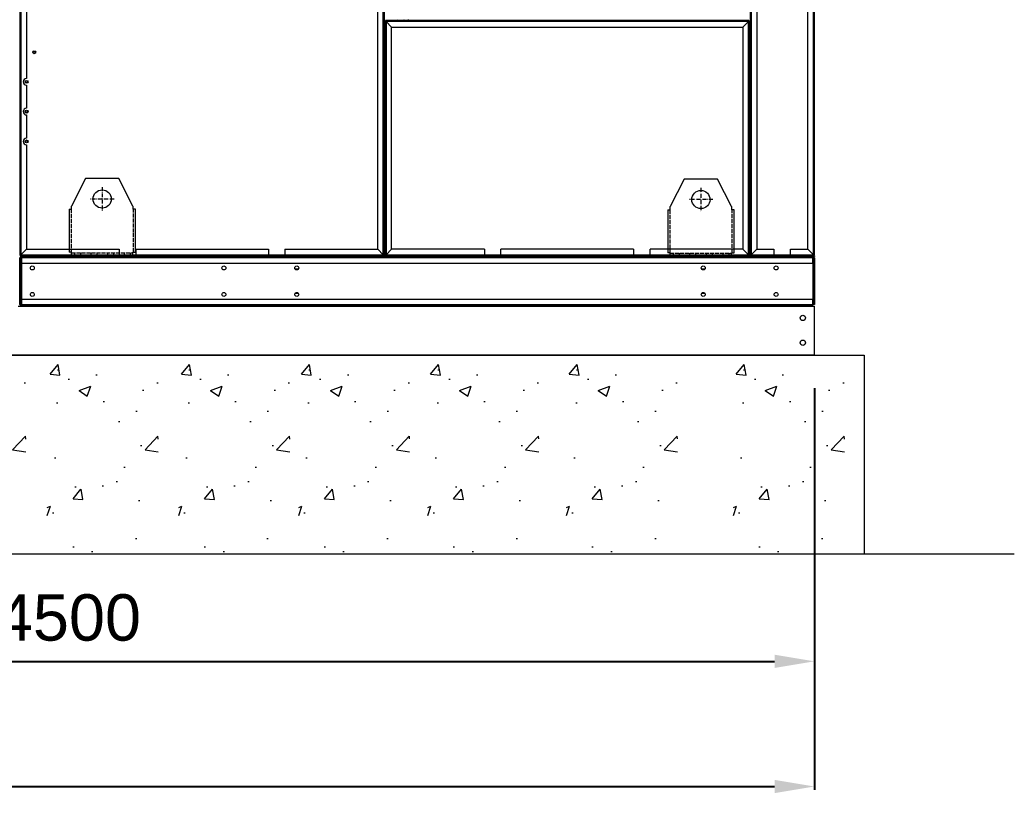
# Model space of a CAD drawing. Header units: millimetres. Extents: x -17070 to 42149, y -291348 to 30242.
# Drawn here: x 25437 to 28437, y 15559 to 17894 of the extents above; entities that cross this region are included whole.
import ezdxf

# ---------------------------------------------------------------- set-up
doc = ezdxf.new("R2010")
doc.units = ezdxf.units.MM
doc.linetypes.add('DASHDOT', pattern=[18.5, 12, -3, 0.5, -3])
doc.linetypes.add('DASHED', pattern=[15, 12, -3])
doc.layers.add('냉각탑_기초', color=23, linetype='Continuous')
doc.styles.get("Standard").update_dxf_attribs({"font": 'arial.ttf'})
doc.dimstyles.new('1.40', dxfattribs={"dimscale": 20, "dimtxt": 1.5, "dimasz": 1, "dimexe": 0.5, "dimexo": 0.5, "dimgap": 0.5, "dimtad": 1, "dimdec": 0, "dimzin": 0, "dimdsep": 46, "dimtxsty": 'Standard', "dimcen": 0, "dimclrd": 2, "dimclre": 2, "dimclrt": 3, "dimadec": 0, "dimazin": 0, "dimtfac": 1, "dimtdec": 0, "dimtmove": 0, "dimatfit": 0, "dimfxl": 1, "dimtolj": 1, "dimtzin": 0, "dimlwd": -1, "dimlwe": -1, "dimarcsym": 0})

# ---------------------------------------------------------------- blocks, each defined once
blk = doc.blocks.new('*D338')
at = {"color": 2, "transparency": 16777216}
for p, q in [((23334.6, 16933.4), (23334.6, 15947.3)), ((27834.6, 16781.6), (27834.6, 15947.3)), ((23454.6, 15957.3), (27714.6, 15957.3))]:
    blk.add_line(p, q, dxfattribs=at)
for points in [[(23454.6, 15977.3), (23454.6, 15937.3), (23334.6, 15957.3)], [(27714.6, 15977.3), (27714.6, 15937.3), (27834.6, 15957.3)]]:
    blk.add_solid(points, dxfattribs=at)
at = {"layer": 'Defpoints', "color": 0, "transparency": 16777216}
for p in [(23334.6, 17033.4), (27834.6, 16881.6), (27834.6, 15957.3)]:
    blk.add_point(p, dxfattribs=at)
at = {"color": 3, "lineweight": 5, "transparency": 16777216, "insert": (25584.6, 16088.8), "char_height": 140, "attachment_point": 5}
blk.add_mtext('\\A1;4500', dxfattribs=at)
blk = doc.blocks.new('*D334')
at = {"color": 2, "transparency": 16777216}
for p, q in [((22334.6, 16779.9), (22334.6, 15569.4)), ((27834.6, 16779.9), (27834.6, 15569.4)), ((22454.6, 15579.4), (27714.6, 15579.4))]:
    blk.add_line(p, q, dxfattribs=at)
for points in [[(22454.6, 15599.4), (22454.6, 15559.4), (22334.6, 15579.4)], [(27714.6, 15599.4), (27714.6, 15559.4), (27834.6, 15579.4)]]:
    blk.add_solid(points, dxfattribs=at)
at = {"layer": 'Defpoints', "color": 0, "transparency": 16777216}
for p in [(22334.6, 16879.9), (27834.6, 16879.9), (27834.6, 15579.4)]:
    blk.add_point(p, dxfattribs=at)
at = {"color": 3, "lineweight": 5, "transparency": 16777216, "insert": (25084.6, 15710.9), "char_height": 140, "attachment_point": 5}
blk.add_mtext('\\A1;5500', dxfattribs=at)
blk = doc.blocks.new('457536')
at = {"color": 7, "lineweight": 5}
for p, q in [((114592.520962, 89152.297332), (114550.020962, 89069.297332)), ((114692.520962, 89152.297332), (114592.520962, 89152.297332)), ((114735.020962, 89069.297332), (114692.520962, 89152.297332)), ((114542.520962, 89059.297332), (114542.520962, 88929.797332)), ((114742.520962, 88929.797332), (114742.520962, 89059.297332)), ((114550.020962, 88922.297332), (114735.020962, 88922.297332))]:
    blk.add_line(p, q, dxfattribs=at)
at = {"color": 7, "linetype": 'DASHDOT', "lineweight": 5}
for p, q in [((114642.520962, 89126.047332), (114642.520962, 89054.547332)), ((114678.270962, 89090.297332), (114606.770962, 89090.297332))]:
    blk.add_line(p, q, dxfattribs=at)
at = {"color": 7, "lineweight": 5, "ltscale": 0.125}
for p, q in [((114550.020962, 89059.297332), (114550.020962, 89069.297332)), ((114735.020962, 89069.297332), (114735.020962, 89059.297332))]:
    blk.add_line(p, q, dxfattribs=at)
at = {"color": 7, "lineweight": 5, "ltscale": 0.09375}
for p, q in [((114542.520962, 89059.297332), (114550.020962, 89059.297332)), ((114742.520962, 89059.297332), (114735.020962, 89059.297332)), ((114550.020962, 88929.797332), (114542.520962, 88929.797332)), ((114550.020962, 88922.297332), (114550.020962, 88929.797332)), ((114735.020962, 88929.797332), (114742.520962, 88929.797332)), ((114735.020962, 88922.297332), (114735.020962, 88929.797332))]:
    blk.add_line(p, q, dxfattribs=at)
at = {"color": 7, "linetype": 'DASHED', "lineweight": 5}
for p, q in [((114548.520962, 89059.297332), (114548.520962, 88929.797332)), ((114736.520962, 88929.797332), (114736.520962, 89059.297332)), ((114550.020962, 88928.297332), (114735.020962, 88928.297332))]:
    blk.add_line(p, q, dxfattribs=at)
at = {"color": 7, "linetype": 'DASHED', "lineweight": 5, "ltscale": 0.075}
for p, q in [((114558.520962, 88928.297332), (114558.520962, 88922.297332)), ((114576.520962, 88928.297332), (114576.520962, 88922.297332)), ((114608.520962, 88928.297332), (114608.520962, 88922.297332)), ((114626.520962, 88928.297332), (114626.520962, 88922.297332)), ((114658.520962, 88928.297332), (114658.520962, 88922.297332)), ((114676.520962, 88928.297332), (114676.520962, 88922.297332)), ((114708.520962, 88928.297332), (114708.520962, 88922.297332)), ((114726.520962, 88928.297332), (114726.520962, 88922.297332))]:
    blk.add_line(p, q, dxfattribs=at)
at = {"color": 7, "lineweight": 5}
blk.add_circle((114642.520962, 89090.297332), 27.5, dxfattribs=at)
blk = doc.blocks.new('1')
at = {"color": 7, "lineweight": 20}
for p, q in [((25436.6, 20026.8), (25436.6, 17185)), ((25439.7, 20026.8), (25439.7, 17185)), ((26533.5, 17185), (26533.5, 20026.8)), ((26536.6, 17185), (26536.6, 20026.8)), ((27640.6, 20026.8), (27640.6, 17185)), ((27643.7, 20026.8), (27643.7, 17185)), ((27831.5, 17185), (27831.5, 20026.8)), ((27834.6, 17185), (27834.6, 20026.8)), ((25456.6, 19999.9), (25456.6, 17716.9)), ((26516.6, 17201.9), (26516.6, 20001.3)), ((27660.6, 20001.3), (27660.6, 17201.9)), ((27814.6, 17201.9), (27814.6, 19191)), ((27635.5, 17891.9), (26541.7, 17891.9)), ((27635.5, 17888.8), (26541.7, 17888.8)), ((26558.6, 17871.9), (27618.6, 17871.9)), ((25438.6, 17181.5), (27834.6, 17181.5)), ((25438.6, 17179.9), (27834.6, 17179.9)), ((25439.7, 17181.9), (26533.5, 17181.9)), ((27829.9, 17179.9), (25441.3, 17179.9)), ((27829.9, 17175.2), (25441.3, 17175.2)), ((26541.7, 17181.9), (27635.5, 17181.9)), ((25441.3, 17159.9), (27829.9, 17159.9)), ((27829.9, 17049.9), (25441.3, 17049.9)), ((27829.9, 17029.9), (25439.3, 17029.9)), ((25441.3, 17034.6), (27829.9, 17034.6)), ((25441.3, 17029.9), (27829.9, 17029.9))]:
    blk.add_line(p, q, dxfattribs=at)
at = {"color": 7, "lineweight": 20, "ltscale": 0.000833333}
for p, q in [((26538.6, 17890.3), (26538.6, 17888.8)), ((26541.7, 17891.9), (26540.2, 17891.9)), ((26540.2, 17888.8), (26540.2, 17890.3)), ((26540.2, 17890.3), (26541.7, 17890.3)), ((27637, 17891.9), (27635.5, 17891.9)), ((27635.5, 17890.3), (27637, 17890.3)), ((27637, 17890.3), (27637, 17888.8)), ((27638.6, 17888.8), (27638.6, 17890.3)), ((25436.6, 17185), (25436.6, 17183.5)), ((25438.2, 17183.5), (25438.2, 17185)), ((25439.7, 17183.5), (25438.2, 17183.5)), ((25438.2, 17181.9), (25439.7, 17181.9)), ((25439.8, 17175.2), (25441.3, 17175.2)), ((26533.5, 17185), (26533.5, 17183.5)), ((26535, 17183.5), (26533.5, 17183.5)), ((26533.5, 17181.9), (26535, 17181.9)), ((26535, 17185), (26535, 17183.5)), ((26536.6, 17183.5), (26536.6, 17185)), ((26538.6, 17185), (26538.6, 17183.5)), ((26540.2, 17183.5), (26540.2, 17185)), ((26541.7, 17183.5), (26540.2, 17183.5)), ((26540.2, 17181.9), (26541.7, 17181.9)), ((27637, 17183.5), (27635.5, 17183.5)), ((27635.5, 17181.9), (27637, 17181.9)), ((27637, 17185), (27637, 17183.5)), ((27638.6, 17183.5), (27638.6, 17185)), ((27640.6, 17185), (27640.6, 17183.5)), ((27642.2, 17183.5), (27642.2, 17185)), ((27643.7, 17183.5), (27642.2, 17183.5)), ((27642.2, 17181.9), (27643.7, 17181.9)), ((27831.4, 17175.2), (27829.9, 17175.2)), ((27831.5, 17185), (27831.5, 17183.5)), ((27833, 17183.5), (27831.5, 17183.5)), ((27831.5, 17181.9), (27833, 17181.9)), ((27833, 17185), (27833, 17183.5)), ((27834.6, 17183.5), (27834.6, 17185)), ((25439.8, 17034.6), (25441.3, 17034.6)), ((27831.4, 17034.6), (27829.9, 17034.6))]:
    blk.add_line(p, q, dxfattribs=at)
at = {"color": 7, "lineweight": 20, "ltscale": 0.000888889}
for p, q in [((26538.6, 17890.3), (26540.2, 17890.3)), ((26538.6, 17888.8), (26540.2, 17888.8)), ((26540.2, 17891.9), (26540.2, 17890.3)), ((27635.5, 17891.9), (27635.5, 17890.3)), ((27637, 17891.9), (27637, 17890.3)), ((27638.6, 17890.3), (27637, 17890.3)), ((27638.6, 17888.8), (27637, 17888.8)), ((25436.6, 17185), (25438.2, 17185)), ((25436.6, 17183.5), (25438.2, 17183.5)), ((25438.2, 17181.9), (25438.2, 17183.5)), ((25438.6, 17181.5), (25438.6, 17179.9)), ((25439.7, 17181.9), (25439.7, 17183.5)), ((26533.5, 17181.9), (26533.5, 17183.5)), ((26536.6, 17185), (26535, 17185)), ((26535, 17181.9), (26535, 17183.5)), ((26536.6, 17183.5), (26535, 17183.5)), ((26538.6, 17183.5), (26540.2, 17183.5)), ((26540.2, 17181.9), (26540.2, 17183.5)), ((27635.5, 17181.9), (27635.5, 17183.5)), ((27637, 17181.9), (27637, 17183.5)), ((27638.6, 17183.5), (27637, 17183.5)), ((27640.6, 17185), (27642.2, 17185)), ((27640.6, 17183.5), (27642.2, 17183.5)), ((27642.2, 17181.9), (27642.2, 17183.5)), ((27643.7, 17181.9), (27643.7, 17183.5)), ((27831.5, 17181.9), (27831.5, 17183.5)), ((27834.6, 17185), (27833, 17185)), ((27833, 17181.9), (27833, 17183.5)), ((27834.6, 17183.5), (27833, 17183.5)), ((27834.6, 17181.5), (27834.6, 17179.9))]:
    blk.add_line(p, q, dxfattribs=at)
at = {"color": 7, "lineweight": 20, "ltscale": 0.391}
for p, q in [((26538.6, 17888.8), (26538.6, 17185)), ((26541.7, 17888.8), (26541.7, 17185)), ((27635.5, 17185), (27635.5, 17888.8)), ((27638.6, 17185), (27638.6, 17888.8))]:
    blk.add_line(p, q, dxfattribs=at)
at = {"color": 7, "lineweight": 20, "ltscale": 0.000251392}
for p, q in [((26541.7, 17891.9), (26541.7, 17891.5)), ((26538.6, 17185), (26539, 17185)), ((26541.7, 17181.9), (26541.7, 17182.4)), ((27638.6, 17185), (27638.1, 17185))]:
    blk.add_line(p, q, dxfattribs=at)
at = {"color": 7, "lineweight": 20, "ltscale": 0.001722}
for p, q in [((26541.7, 17888.8), (26541.7, 17891.9)), ((25439.7, 17185), (25436.6, 17185)), ((25439.7, 17185), (25439.7, 17181.9)), ((26533.5, 17185), (26536.6, 17185)), ((26541.7, 17185), (26538.6, 17185)), ((26541.7, 17185), (26541.7, 17181.9)), ((27635.5, 17185), (27638.6, 17185)), ((27643.7, 17185), (27640.6, 17185)), ((27643.7, 17185), (27643.7, 17181.9)), ((27831.5, 17185), (27834.6, 17185))]:
    blk.add_line(p, q, dxfattribs=at)
at = {"color": 7, "lineweight": 20, "ltscale": 0.013278}
for p, q in [((26558.6, 17871.9), (26541.7, 17888.8)), ((26541.7, 17888.8), (26558.6, 17871.9)), ((27635.5, 17888.8), (27618.6, 17871.9)), ((27618.6, 17871.9), (27635.5, 17888.8)), ((25439.7, 17185), (25456.6, 17201.9)), ((25456.6, 17201.9), (25439.7, 17185)), ((26533.5, 17185), (26516.6, 17201.9)), ((26516.6, 17201.9), (26533.5, 17185)), ((26558.6, 17201.9), (26541.7, 17185)), ((26541.7, 17185), (26558.6, 17201.9)), ((27635.5, 17185), (27618.6, 17201.9)), ((27618.6, 17201.9), (27635.5, 17185)), ((27643.7, 17185), (27660.6, 17201.9)), ((27660.6, 17201.9), (27643.7, 17185)), ((27831.5, 17185), (27814.6, 17201.9)), ((27814.6, 17201.9), (27831.5, 17185))]:
    blk.add_line(p, q, dxfattribs=at)
at = {"color": 7, "lineweight": 20, "ltscale": 0.001571}
blk.add_line((26577.4, 17891.9), (26575.4, 17893.9), dxfattribs=at)
at = {"color": 7, "lineweight": 20, "ltscale": 0.002222}
blk.add_line((26609.1, 17893.9), (26605.6, 17891.9), dxfattribs=at)
blk.add_line((26609.1, 17893.9), (26605.6, 17891.9), dxfattribs=at)
at = {"color": 7, "lineweight": 20, "ltscale": 0.001283}
blk.add_line((26609.6, 17893.9), (26610.8, 17891.9), dxfattribs=at)
blk.add_line((26609.6, 17893.9), (26610.8, 17891.9), dxfattribs=at)
at = {"color": 7, "lineweight": 20, "ltscale": 0.001111}
for p, q in [((26924.4, 17891.9), (26924.4, 17893.9)), ((26929.1, 17891.9), (26929.1, 17893.9)), ((26944.4, 17893.9), (26944.4, 17891.9)), ((27004.4, 17891.9), (27004.4, 17893.9)), ((27019.7, 17893.9), (27019.7, 17891.9)), ((27024.4, 17893.9), (27024.4, 17891.9)), ((26536.6, 17860.9), (26538.6, 17860.9)), ((26536.6, 17486.5), (26538.6, 17486.5)), ((26536.6, 17481.8), (26538.6, 17481.8)), ((26536.6, 17466.5), (26538.6, 17466.5)), ((27640.6, 17489.7), (27638.6, 17489.7)), ((27640.6, 17488.1), (27638.6, 17488.1)), ((27638.6, 17486.5), (27640.6, 17486.5)), ((27638.6, 17481.8), (27640.6, 17481.8)), ((27638.6, 17466.5), (27640.6, 17466.5)), ((26538.6, 17376.5), (26536.6, 17376.5)), ((27640.6, 17376.5), (27638.6, 17376.5)), ((26538.6, 17361.2), (26536.6, 17361.2)), ((26538.6, 17356.5), (26536.6, 17356.5)), ((27640.6, 17361.2), (27638.6, 17361.2)), ((27640.6, 17356.5), (27638.6, 17356.5)), ((27640.6, 17356.5), (27638.6, 17356.5)), ((27640.6, 17351.5), (27638.6, 17351.5)), ((27638.6, 17341.5), (27640.6, 17341.5)), ((27638.6, 17336.5), (27640.6, 17336.5)), ((27640.6, 17201.5), (27638.6, 17201.5)), ((27640.6, 17196.5), (27638.6, 17196.5))]:
    blk.add_line(p, q, dxfattribs=at)
at = {"color": 7, "lineweight": 20, "ltscale": 0.372222}
for p, q in [((26558.6, 17201.9), (26558.6, 17871.9)), ((27618.6, 17871.9), (27618.6, 17201.9))]:
    blk.add_line(p, q, dxfattribs=at)
at = {"color": 7, "lineweight": 20, "ltscale": 0.038889}
for p, q in [((25456.6, 17696.9), (25456.6, 17626.9)), ((25456.6, 17606.9), (25456.6, 17536.9))]:
    blk.add_line(p, q, dxfattribs=at)
at = {"color": 7, "lineweight": 20, "ltscale": 0.174969}
blk.add_line((25456.6, 17516.9), (25456.6, 17201.9), dxfattribs=at)
at = {"color": 7, "lineweight": 20, "ltscale": 0.155556}
for p, q in [((25456.6, 17201.9), (25736.6, 17201.9)), ((26236.6, 17201.9), (26516.6, 17201.9)), ((26838.6, 17201.9), (26558.6, 17201.9)), ((27618.6, 17201.9), (27338.6, 17201.9))]:
    blk.add_line(p, q, dxfattribs=at)
at = {"color": 7, "lineweight": 20, "ltscale": 0.009389}
for p, q in [((25736.6, 17201.9), (25736.6, 17185)), ((25786.6, 17201.9), (25786.6, 17185)), ((26186.6, 17201.9), (26186.6, 17185)), ((26236.6, 17201.9), (26236.6, 17185)), ((26838.6, 17201.9), (26838.6, 17185)), ((26888.6, 17185), (26888.6, 17201.9)), ((27288.6, 17201.9), (27288.6, 17185)), ((27338.6, 17185), (27338.6, 17201.9)), ((27712.6, 17201.9), (27712.6, 17185)), ((27762.6, 17185), (27762.6, 17201.9))]:
    blk.add_line(p, q, dxfattribs=at)
at = {"color": 7, "lineweight": 20, "ltscale": 0.222222}
for p, q in [((25786.6, 17201.9), (26186.6, 17201.9)), ((27288.6, 17201.9), (26888.6, 17201.9)), ((25786.6, 17185), (26186.6, 17185)), ((26888.6, 17185), (27288.6, 17185))]:
    blk.add_line(p, q, dxfattribs=at)
at = {"color": 7, "lineweight": 20, "ltscale": 0.028889}
for p, q in [((27660.6, 17201.9), (27712.6, 17201.9)), ((27762.6, 17201.9), (27814.6, 17201.9))]:
    blk.add_line(p, q, dxfattribs=at)
at = {"color": 7, "lineweight": 20, "ltscale": 0.001778}
for p, q in [((25436.6, 17175.2), (25439.8, 17175.2)), ((27834.6, 17175.2), (27831.4, 17175.2)), ((25436.6, 17034.6), (25439.8, 17034.6)), ((27834.6, 17034.6), (27831.4, 17034.6))]:
    blk.add_line(p, q, dxfattribs=at)
at = {"color": 7, "lineweight": 20, "ltscale": 0.078111}
for p, q in [((25436.6, 17034.6), (25436.6, 17175.2)), ((25439.8, 17034.6), (25439.8, 17175.2)), ((27829.9, 17175.2), (27829.9, 17034.6)), ((27831.4, 17175.2), (27831.4, 17034.6)), ((27834.6, 17175.2), (27834.6, 17034.6))]:
    blk.add_line(p, q, dxfattribs=at)
at = {"color": 7, "lineweight": 20, "ltscale": 0.164944}
for p, q in [((25439.7, 17185), (25736.6, 17185)), ((26236.6, 17185), (26533.5, 17185)), ((26541.7, 17185), (26838.6, 17185)), ((27338.6, 17185), (27635.5, 17185))]:
    blk.add_line(p, q, dxfattribs=at)
at = {"color": 7, "lineweight": 20, "ltscale": 0.002611}
for p, q in [((25441.3, 17179.9), (25441.3, 17175.2)), ((27829.9, 17179.9), (27829.9, 17175.2)), ((25441.3, 17029.9), (25441.3, 17034.6)), ((27829.9, 17029.9), (27829.9, 17034.6))]:
    blk.add_line(p, q, dxfattribs=at)
at = {"color": 7, "lineweight": 20, "ltscale": 0.0085}
for p, q in [((25441.3, 17175.2), (25441.3, 17159.9)), ((27829.9, 17159.9), (27829.9, 17175.2)), ((25441.3, 17049.9), (25441.3, 17034.6)), ((27829.9, 17034.6), (27829.9, 17049.9))]:
    blk.add_line(p, q, dxfattribs=at)
at = {"color": 7, "lineweight": 20, "ltscale": 0.027778}
for p, q in [((25736.6, 17185), (25786.6, 17185)), ((25736.6, 17185), (25786.6, 17185)), ((26186.6, 17185), (26236.6, 17185)), ((26838.6, 17185), (26888.6, 17185)), ((26838.6, 17185), (26888.6, 17185)), ((27288.6, 17185), (27338.6, 17185)), ((27288.6, 17185), (27338.6, 17185)), ((27712.6, 17185), (27762.6, 17185))]:
    blk.add_line(p, q, dxfattribs=at)
at = {"color": 7, "lineweight": 20, "ltscale": 0.000222136}
for p, q in [((26035.7, 17181.5), (26035.7, 17181.9)), ((26288.7, 17181.5), (26288.7, 17181.9)), ((27735.7, 17181.5), (27735.7, 17181.9))]:
    blk.add_line(p, q, dxfattribs=at)
at = {"color": 7, "lineweight": 20, "ltscale": 0.005556}
for p, q in [((26045.7, 17181.5), (26035.7, 17181.5)), ((26288.7, 17181.5), (26278.7, 17181.5)), ((27492.7, 17181.5), (27482.7, 17181.5)), ((27735.7, 17181.5), (27725.7, 17181.5))]:
    blk.add_line(p, q, dxfattribs=at)
at = {"color": 7, "lineweight": 20, "ltscale": 0.00022214}
for p, q in [((26045.7, 17181.5), (26045.7, 17181.9)), ((26278.7, 17181.5), (26278.7, 17181.9)), ((27725.7, 17181.5), (27725.7, 17181.9))]:
    blk.add_line(p, q, dxfattribs=at)
at = {"color": 7, "lineweight": 20, "ltscale": 0.129444}
for p, q in [((26278.7, 17181.5), (26045.7, 17181.5)), ((27725.7, 17181.5), (27492.7, 17181.5))]:
    blk.add_line(p, q, dxfattribs=at)
at = {"color": 7, "lineweight": 20, "ltscale": 0.000222146}
blk.add_line((27482.7, 17181.5), (27482.7, 17181.9), dxfattribs=at)
at = {"color": 7, "lineweight": 20, "ltscale": 0.000222151}
blk.add_line((27492.7, 17181.5), (27492.7, 17181.9), dxfattribs=at)
at = {"color": 7, "lineweight": 20, "ltscale": 0.038278}
for p, q in [((27643.7, 17185), (27712.6, 17185)), ((27762.6, 17185), (27831.5, 17185))]:
    blk.add_line(p, q, dxfattribs=at)
at = {"color": 7, "lineweight": 20, "ltscale": 0.104333}
blk.add_line((27643.7, 17181.9), (27831.5, 17181.9), dxfattribs=at)
at = {"color": 7, "lineweight": 20, "ltscale": 0.061111}
blk.add_line((25441.3, 17159.9), (25441.3, 17049.9), dxfattribs=at)
at = {"color": 7, "lineweight": 20, "ltscale": 0.006061}
for p, q in [((26266.7, 17142.4), (26277.6, 17142.4)), ((27493.6, 17142.4), (27504.5, 17142.4))]:
    blk.add_line(p, q, dxfattribs=at)
at = {"color": 7, "lineweight": 20, "ltscale": 0.00606}
for p, q in [((26277.6, 17067.4), (26266.7, 17067.4)), ((27504.5, 17067.4), (27493.6, 17067.4))]:
    blk.add_line(p, q, dxfattribs=at)
at = {"color": 0, "lineweight": 20}
for p, q in [((25431.1, 17029.9), (25439.3, 17029.9)), ((27829.9, 17029.9), (27834.6, 17029.9)), ((27834.6, 16881.6), (27834.6, 17029.9)), ((27834.6, 16881.6), (22334.6, 16881.6))]:
    blk.add_line(p, q, dxfattribs=at)
at = {"color": 7, "lineweight": 20}
for centre, radius in [((25479.9, 17796.2), 4.5), ((25479.9, 17796.2), 3), ((25456.6, 17706.9), 4.5), ((25456.6, 17706.9), 3), ((25456.6, 17616.9), 4.5), ((25456.6, 17616.9), 3), ((25456.6, 17526.9), 4.5), ((25456.6, 17526.9), 3), ((25474.1, 17144.9), 6), ((26052.2, 17144.9), 6), ((26272.2, 17144.9), 6), ((27499.1, 17144.9), 6), ((27719.1, 17144.9), 6), ((25474.1, 17064.9), 6), ((26052.2, 17064.9), 6), ((26272.2, 17064.9), 6), ((27499.1, 17064.9), 6), ((27719.1, 17064.9), 6)]:
    blk.add_circle(centre, radius, dxfattribs=at)
at = {"lineweight": 20}
for centre in [(27799.6, 16994.1), (27799.6, 16919.1)]:
    blk.add_circle(centre, 8, dxfattribs=at)
at = {"color": 7, "lineweight": 20}
for centre, radius, start, end in [((26594.4, 17897), 10, 197.7541, 210.3255), ((26595.4, 17897), 4.5, 222.6586, 317.3414), ((25456.6, 17706.9), 10, 90, 270), ((25456.6, 17616.9), 10, 90, 270), ((25456.6, 17526.9), 10, 90, 270), ((25441.3, 17175.2), 4.7, 90.1877, 180), ((25441.3, 17175.2), 1.5, 90, 180), ((27829.9, 17175.2), 4.7, 0, 89.8123), ((27829.9, 17175.2), 1.5, 0, 90), ((25441.3, 17034.6), 4.7, 180, 270), ((25441.3, 17034.6), 1.5, 180, 270)]:
    blk.add_arc(centre, radius, start, end, dxfattribs=at)
at = {"color": 0, "lineweight": 20}
for p in [(-88957.5, -71737.3), (-87150.5, -71738.8)]:
    blk.add_blockref('457536', p, dxfattribs=at)

msp = doc.modelspace()

# ---------------------------------------------------------------- hatches: boundary and pattern name
at = {"layer": '냉각탑_기초', "lineweight": 20, "ltscale": 30}
h = msp.add_hatch(dxfattribs=at)
h.set_pattern_fill('AR-CONC', color=256, scale=50, style=0)
h.set_pattern_definition([(50, (10526.17, 340.26), (358.63, -31.376), [37.5, -412.5]), (355, (10526.17, 340.26), (-69.3757, 376.096), [30, -330]), (100.4514, (10556.05, 337.64), (289.2547, 344.72), [31.87, -350.571]), (46.1842, (10526.17, 440.26), (533.6205, -82.7595), [56.25, -618.75]), (96.6356, (10570.63, 433.36), (467.331, 487.059), [47.805, -525.856]), (351.1842, (10526.17, 440.26), (467.331, 487.059), [45, -495]), (21, (10576.17, 415.26), (298.4535, -201.3094), [37.5, -412.5]), (326, (10576.17, 415.26), (121.6577, 362.575), [30, -330]), (71.4514, (10601.04, 398.48), (420.1113, 161.265), [31.87, -350.571]), (37.5, (10526.17, 340.26), (6.0799, 166.4469), [0, -326, 0, -335, 0, -331.25]), (7.5, (10526.17, 340.26), (131.5348, 197.2059), [0, -191, 0, -318.5, 0, -126.25]), (327.5, (10414.67, 340.26), (266.9112, -11.2774), [0, -125, 0, -390, 0, -517.5]), (317.5, (10364.67, 340.26), (291.593, 50.0525), [0, -162.5, 0, -259, 0, -367.5])])
h.paths.add_polyline_path([(25454.7, 16881.6), (25119.7, 16881.6), (25119.7, 16281.6), (25454.7, 16281.6)])
h = msp.add_hatch(dxfattribs=at)
h.set_pattern_fill('AR-CONC', color=256, scale=50, style=0)
h.set_pattern_definition([(50, (10925.8, 340.26), (358.63, -31.376), [37.5, -412.5]), (355, (10925.8, 340.26), (-69.3757, 376.096), [30, -330]), (100.4514, (10955.68, 337.64), (289.2547, 344.72), [31.87, -350.571]), (46.1842, (10925.8, 440.26), (533.6205, -82.7595), [56.25, -618.75]), (96.6356, (10970.26, 433.36), (467.331, 487.059), [47.805, -525.856]), (351.1842, (10925.8, 440.26), (467.331, 487.059), [45, -495]), (21, (10975.8, 415.26), (298.4535, -201.3094), [37.5, -412.5]), (326, (10975.8, 415.26), (121.6577, 362.575), [30, -330]), (71.4514, (11000.67, 398.48), (420.1113, 161.265), [31.87, -350.571]), (37.5, (10925.8, 340.26), (6.0799, 166.4469), [0, -326, 0, -335, 0, -331.25]), (7.5, (10925.8, 340.26), (131.5348, 197.2059), [0, -191, 0, -318.5, 0, -126.25]), (327.5, (10814.3, 340.26), (266.9112, -11.2774), [0, -125, 0, -390, 0, -517.5]), (317.5, (10764.3, 340.26), (291.593, 50.0525), [0, -162.5, 0, -259, 0, -367.5])])
h.paths.add_polyline_path([(25854.3, 16881.6), (25519.3, 16881.6), (25519.3, 16281.6), (25854.3, 16281.6)])
h = msp.add_hatch(dxfattribs=at)
h.set_pattern_fill('AR-CONC', color=256, scale=50, style=0)
h.set_pattern_definition([(50, (11322.88, 340.26), (358.63, -31.376), [37.5, -412.5]), (355, (11322.9, 340.26), (-69.3757, 376.096), [30, -330]), (100.4514, (11352.77, 337.64), (289.2547, 344.72), [31.87, -350.571]), (46.1842, (11322.9, 440.26), (533.6205, -82.7595), [56.25, -618.75]), (96.6356, (11367.35, 433.36), (467.331, 487.059), [47.805, -525.856]), (351.1842, (11322.9, 440.26), (467.331, 487.059), [45, -495]), (21, (11372.88, 415.26), (298.4535, -201.3094), [37.5, -412.5]), (326, (11372.9, 415.26), (121.6577, 362.575), [30, -330]), (71.4514, (11397.75, 398.48), (420.1113, 161.265), [31.87, -350.571]), (37.5, (11322.88, 340.26), (6.0799, 166.4469), [0, -326, 0, -335, 0, -331.25]), (7.5, (11322.88, 340.26), (131.5348, 197.2059), [0, -191, 0, -318.5, 0, -126.25]), (327.5, (11211.38, 340.26), (266.9112, -11.2774), [0, -125, 0, -390, 0, -517.5]), (317.5, (11161.38, 340.26), (291.593, 50.0525), [0, -162.5, 0, -259, 0, -367.5])])
h.paths.add_polyline_path([(26251.4, 16881.6), (25916.4, 16881.6), (25916.4, 16281.6), (26251.4, 16281.6)])
h = msp.add_hatch(dxfattribs=at)
h.set_pattern_fill('AR-CONC', color=256, scale=50, style=0)
h.set_pattern_definition([(50, (11684.52, 340.26), (358.63, -31.376), [37.5, -412.5]), (355, (11684.5, 340.26), (-69.3757, 376.096), [30, -330]), (100.4514, (11714.4, 337.64), (289.2547, 344.72), [31.87, -350.571]), (46.1842, (11684.5, 440.26), (533.6205, -82.7595), [56.25, -618.75]), (96.6356, (11729, 433.36), (467.331, 487.059), [47.805, -525.856]), (351.1842, (11684.5, 440.26), (467.331, 487.059), [45, -495]), (21, (11734.52, 415.26), (298.4535, -201.3094), [37.5, -412.5]), (326, (11734.5, 415.26), (121.6577, 362.575), [30, -330]), (71.4514, (11759.4, 398.48), (420.1113, 161.265), [31.87, -350.571]), (37.5, (11684.52, 340.26), (6.0799, 166.4469), [0, -326, 0, -335, 0, -331.25]), (7.5, (11684.52, 340.26), (131.5348, 197.2059), [0, -191, 0, -318.5, 0, -126.25]), (327.5, (11573.02, 340.26), (266.9112, -11.2774), [0, -125, 0, -390, 0, -517.5]), (317.5, (11523.02, 340.26), (291.593, 50.0525), [0, -162.5, 0, -259, 0, -367.5])])
h.paths.add_polyline_path([(26613, 16881.6), (26278, 16881.6), (26278, 16281.6), (26613, 16281.6)])
h = msp.add_hatch(dxfattribs=at)
h.set_pattern_fill('AR-CONC', color=256, scale=50, style=0)
h.set_pattern_definition([(50, (12074.51, 340.26), (358.63, -31.376), [37.5, -412.5]), (355, (12074.5, 340.26), (-69.3757, 376.096), [30, -330]), (100.4514, (12104.4, 337.64), (289.2547, 344.72), [31.87, -350.571]), (46.1842, (12074.5, 440.26), (533.6205, -82.7595), [56.25, -618.75]), (96.6356, (12119, 433.36), (467.331, 487.059), [47.805, -525.856]), (351.1842, (12074.5, 440.26), (467.331, 487.059), [45, -495]), (21, (12124.51, 415.26), (298.4535, -201.3094), [37.5, -412.5]), (326, (12124.5, 415.26), (121.6577, 362.575), [30, -330]), (71.4514, (12149.4, 398.48), (420.1113, 161.265), [31.87, -350.571]), (37.5, (12074.51, 340.26), (6.0799, 166.4469), [0, -326, 0, -335, 0, -331.25]), (7.5, (12074.51, 340.26), (131.5348, 197.2059), [0, -191, 0, -318.5, 0, -126.25]), (327.5, (11963.01, 340.26), (266.9112, -11.2774), [0, -125, 0, -390, 0, -517.5]), (317.5, (11913.01, 340.26), (291.593, 50.0525), [0, -162.5, 0, -259, 0, -367.5])])
h.paths.add_polyline_path([(27003, 16881.6), (26668, 16881.6), (26668, 16281.6), (27003, 16281.6)])
h = msp.add_hatch(dxfattribs=at)
h.set_pattern_fill('AR-CONC', color=256, scale=50, style=0)
h.set_pattern_definition([(50, (12493.02, 340.26), (358.63, -31.376), [37.5, -412.5]), (355, (12493.02, 340.26), (-69.3757, 376.096), [30, -330]), (100.4514, (12522.9, 337.64), (289.2547, 344.72), [31.87, -350.571]), (46.1842, (12493, 440.26), (533.6205, -82.7595), [56.25, -618.75]), (96.6356, (12537.5, 433.36), (467.331, 487.059), [47.805, -525.856]), (351.1842, (12493, 440.26), (467.331, 487.059), [45, -495]), (21, (12543.02, 415.26), (298.4535, -201.3094), [37.5, -412.5]), (326, (12543.02, 415.26), (121.6577, 362.575), [30, -330]), (71.4514, (12567.9, 398.48), (420.1113, 161.265), [31.87, -350.571]), (37.5, (12493.02, 340.26), (6.0799, 166.4469), [0, -326, 0, -335, 0, -331.25]), (7.5, (12493.02, 340.26), (131.5348, 197.2059), [0, -191, 0, -318.5, 0, -126.25]), (327.5, (12381.52, 340.26), (266.9112, -11.2774), [0, -125, 0, -390, 0, -517.5]), (317.5, (12331.52, 340.26), (291.593, 50.0525), [0, -162.5, 0, -259, 0, -367.5])])
h.paths.add_polyline_path([(27421.5, 16881.6), (27086.5, 16881.6), (27086.5, 16281.6), (27421.5, 16281.6)])
h = msp.add_hatch(dxfattribs=at)
h.set_pattern_fill('AR-CONC', color=256, scale=50, style=0)
h.set_pattern_definition([(50, (12996.78, 340.26), (358.63, -31.376), [37.5, -412.5]), (355, (12996.78, 340.26), (-69.3757, 376.096), [30, -330]), (100.4514, (13026.66, 337.64), (289.2547, 344.72), [31.87, -350.571]), (46.1842, (12996.78, 440.26), (533.6205, -82.7595), [56.25, -618.75]), (96.6356, (13041.24, 433.36), (467.331, 487.059), [47.805, -525.856]), (351.1842, (12996.8, 440.26), (467.331, 487.059), [45, -495]), (21, (13046.78, 415.26), (298.4535, -201.3094), [37.5, -412.5]), (326, (13046.78, 415.26), (121.6577, 362.575), [30, -330]), (71.4514, (13071.65, 398.48), (420.1113, 161.265), [31.87, -350.571]), (37.5, (12996.78, 340.26), (6.0799, 166.4469), [0, -326, 0, -335, 0, -331.25]), (7.5, (12996.78, 340.26), (131.5348, 197.2059), [0, -191, 0, -318.5, 0, -126.25]), (327.5, (12885.28, 340.26), (266.9112, -11.2774), [0, -125, 0, -390, 0, -517.5]), (317.5, (12835.28, 340.26), (291.593, 50.0525), [0, -162.5, 0, -259, 0, -367.5])])
h.paths.add_polyline_path([(27925.3, 16881.6), (27590.3, 16881.6), (27590.3, 16281.6), (27925.3, 16281.6)])

# ---------------------------------------------------------------- linework, layer by layer
for p, q in [((22184.6, 16881.6), (27984.6, 16881.6)), ((27984.6, 16881.6), (27984.6, 16281.6)), ((21911.2, 16281.6), (28437.4, 16281.6))]:
    msp.add_line(p, q, dxfattribs=at)

# ---------------------------------------------------------------- block references
msp.add_blockref('1', (0, 0))

# ---------------------------------------------------------------- dimensions: what is measured, and where the dimension line sits
at = {"lineweight": 5}
for base, p1, p2, picture, middle in [((27834.6, 15957.3), (23334.6, 17033.4), (27834.6, 16881.6), '*D338', (25584.6, 16088.8)), ((27834.6, 15579.4), (22334.6, 16879.9), (27834.6, 16879.9), '*D334', (25084.6, 15710.9))]:
    dim = msp.add_linear_dim(base=base, p1=p1, p2=p2, dimstyle='1.40', override={"dimtxt": 7, "dimasz": 6, "dimexo": 5, "dimgap": 3}, dxfattribs=at)
    dim.commit()
    dim.dimension.update_dxf_attribs({"geometry": picture, "text_midpoint": middle})

doc.saveas('drawing.dxf')
